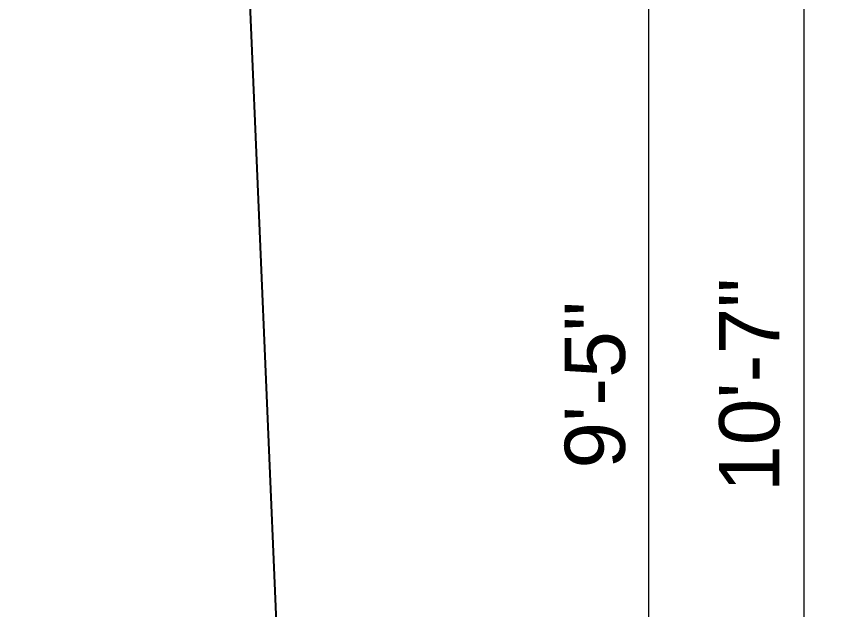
# Model space of a CAD drawing. Header units: inches. Extents: x -4597 to 93300, y -11124 to 5932.
# Drawn here: x -299.7 to -230.8, y -9330.8 to -9281.6 of the extents above; entities that cross this region are included whole.
import ezdxf

# ---------------------------------------------------------------- set-up
doc = ezdxf.new("R2010")
doc.units = ezdxf.units.IN
doc.header["$LTSCALE"] = 0.5
doc.header["$MEASUREMENT"] = 0
doc.header["$PDMODE"] = 66
doc.layers.add('hatch', color=9, linetype='Continuous', lineweight=0)
doc.layers.add('Toilet', color=7, linetype='Continuous', lineweight=25)
doc.styles.get("Standard").update_dxf_attribs({"font": 'arial.ttf'})
doc.dimstyles.new('S8', dxfattribs={"dimtxt": 5, "dimasz": 1, "dimexe": 6, "dimexo": 18, "dimgap": 1.9375, "dimtad": 1, "dimdec": 0, "dimzin": 3, "dimdsep": 46, "dimlunit": 4, "dimtxsty": 'Standard', "dimblk": 'dot 2', "dimcen": 12, "dimse1": 1, "dimse2": 1, "dimclrd": 1, "dimclre": 1, "dimclrt": 256, "dimadec": 0, "dimazin": 0, "dimtfac": 0.75, "dimtdec": 0, "dimtix": 1, "dimtmove": 1, "dimatfit": 3, "dimldrblk": 'DOT', "dimfxl": 1, "dimtolj": 1, "dimtzin": 0, "dimlwd": 9, "dimlwe": 9, "dimarcsym": 0})

# ---------------------------------------------------------------- blocks, each defined once
blk = doc.blocks.new('_Dot')
at = {"color": 0, "linetype": 'ByBlock', "lineweight": -2}
blk.add_line((-0.5, 0), (-1, 0), dxfattribs=at)
at = {"color": 0, "linetype": 'ByBlock', "const_width": 0.5}
blk.add_lwpolyline([(-0.25, 0, 1), (0.25, 0, 1)], format="xyb", close=True, dxfattribs=at)
blk = doc.blocks.new('dot1')
at = {"layer": 'hatch'}
h = blk.add_hatch(color=256, dxfattribs=at)
edge = h.paths.add_edge_path()
edge.add_arc((0, 0), 1, 0, 360)
for p, q in [((0, 3), (0, -3)), ((3, 0), (-3, 0))]:
    blk.add_line(p, q, dxfattribs=at)
blk.add_circle((0, 0), 1, dxfattribs=at)
blk = doc.blocks.new('dot 2')
at = {"layer": 'hatch', "xscale": 0.5, "yscale": 0.5, "zscale": 0.5}
blk.add_blockref('dot1', (0, 0), dxfattribs=at)
blk = doc.blocks.new('*D465')
at = {"layer": 'Defpoints', "color": 0, "transparency": 16777216}
for p in [(-274.7569963793504, -9248.797077168641), (-269.1426364581167, -9375.541313302441), (-234.3205523662256, -9375.541313302441)]:
    blk.add_point(p, dxfattribs=at)
at = {"layer": 'Toilet', "color": 1, "lineweight": 9, "transparency": 16777216}
blk.add_line((-234.3205523662256, -9249.797077168641), (-234.3205523662256, -9374.541313302441), dxfattribs=at)
for p, rotation in [((-234.3205523662256, -9248.797077168641), 90), ((-234.3205523662256, -9375.541313302441), 270)]:
    blk.add_blockref('dot 2', p, dxfattribs=dict(at, rotation=rotation))
at = {"layer": 'Toilet', "transparency": 16777216, "insert": (-238.8109173048366, -9312.16919523554), "char_height": 5, "attachment_point": 5, "rotation": 90}
blk.add_mtext('\\A1;10\'-7"', dxfattribs=at)
blk = doc.blocks.new('*D467')
at = {"layer": 'Defpoints', "color": 0, "transparency": 16777216}
for p in [(-404.6973253429935, -9009.797077168641), (-219.6617481260256, -9009.797077168641), (-264.0546033121028, -9497.40371677528)]:
    blk.add_point(p, dxfattribs=at)
at = {"layer": 'Toilet', "color": 1, "lineweight": 9, "transparency": 16777216}
blk.add_line((-219.6617481260255, -9496.40371677528), (-219.6617481260256, -9010.797077168641), dxfattribs=at)
for p, rotation in [((-219.6617481260256, -9009.797077168641), 90), ((-219.6617481260255, -9497.40371677528), 270)]:
    blk.add_blockref('dot 2', p, dxfattribs=dict(at, rotation=rotation))
at = {"layer": 'Toilet', "transparency": 16777216, "insert": (-224.1521130646366, -9253.600396971959), "char_height": 5, "attachment_point": 5, "rotation": 90}
blk.add_mtext('\\A1;40\'-8"', dxfattribs=at)

msp = doc.modelspace()

# ---------------------------------------------------------------- linework, layer by layer
msp.add_line((-293.7875951223432, -8965.329038199234), (-268.6560073586079, -9553.543805226538))

# ---------------------------------------------------------------- dimensions: what is measured, and where the dimension line sits
at = {"layer": 'Toilet'}
for base, p1, p2, picture, middle in [((-219.6617481260256, -9009.797077168641), (-264.0546033121027, -9497.403716775276), (-404.6973253429933, -9009.797077168638), '*D467', (-224.1521130646366, -9253.600396971959)), ((-234.3205523662256, -9375.541313302441), (-274.7569963793503, -9248.797077168638), (-269.1426364581166, -9375.541313302438), '*D465', (-238.8109173048366, -9312.16919523554))]:
    dim = msp.add_linear_dim(base=base, p1=p1, p2=p2, angle=90, dimstyle='S8', override={"dimfxl": 2, "dimfxlon": 1, "dimarcsym": 1}, dxfattribs=at)
    dim.commit()
    dim.dimension.update_dxf_attribs({"geometry": picture, "text_midpoint": middle})
msp.add_linear_dim(base=(-247.1961489731258, -9255.797077168641), p1=(-269.1426364581166, -9368.541313302438), p2=(-274.7569963793503, -9255.797077168638), angle=90, dimstyle='S8', override={"dimfxl": 2, "dimfxlon": 1, "dimarcsym": 1}, dxfattribs=at).render()

doc.saveas('drawing.dxf')
